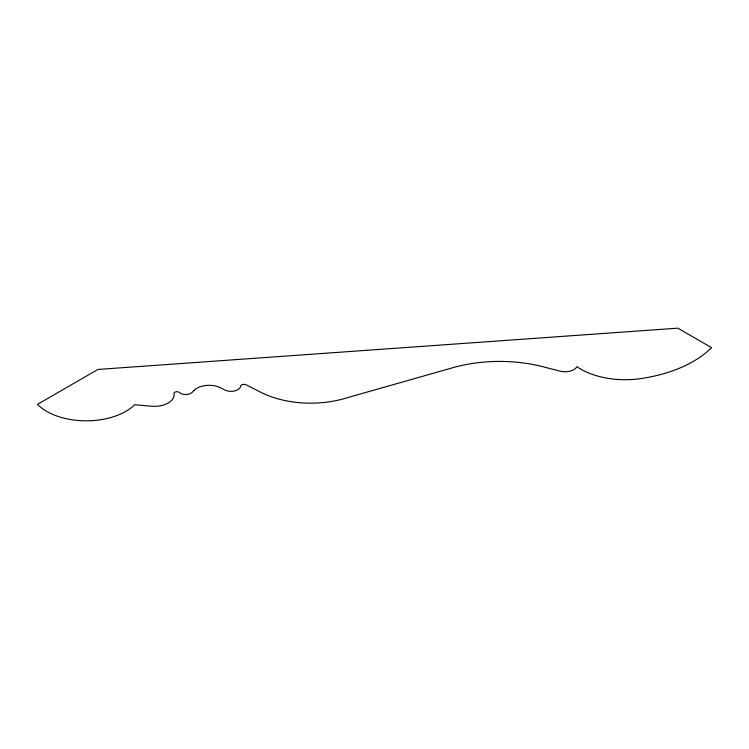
<?xml version="1.0" encoding="UTF-8"?>
<svg xmlns="http://www.w3.org/2000/svg" width="749" height="749" viewBox="0 0 749 749"><rect width="100%" height="100%" fill="white"/><g stroke="black" fill="none" stroke-linecap="round" stroke-linejoin="round"><path stroke-width="1.12" d="M193.879 390.557L192.24 392.307A7.415 4.279 0 0 1 179.46 392.56A2.959 1.704 0 0 0 176.052 391.793A2.959 1.704 0 0 0 173.955 393.525A19.886 11.478 0 0 1 151.167 406.22L134.642 404.741A55.978 32.319 0 0 1 85.854 420.835A55.978 32.319 0 0 1 37.45 404.366L97.941 369.444L677.808 328.165L711.55 347.648A113.436 65.491 0 0 1 637.568 379.022A62.813 36.261 0 0 1 576.908 366.654A12.387 7.153 0 0 1 559.934 371.148L543.39 366.841A106.311 61.381 0 0 0 452.714 367.74L343.913 398.693A75.228 43.433 0 0 1 261.064 392.392L246.178 384.855A3.361 1.947 0 0 0 242.526 384.555A3.361 1.947 0 0 0 240.598 386.372A9.606 5.543 0 0 1 234.371 390.997A9.606 5.543 0 0 1 224.438 389.826L220.786 387.907A17.339 10.009 0 0 0 193.879 390.557"/></g></svg>
